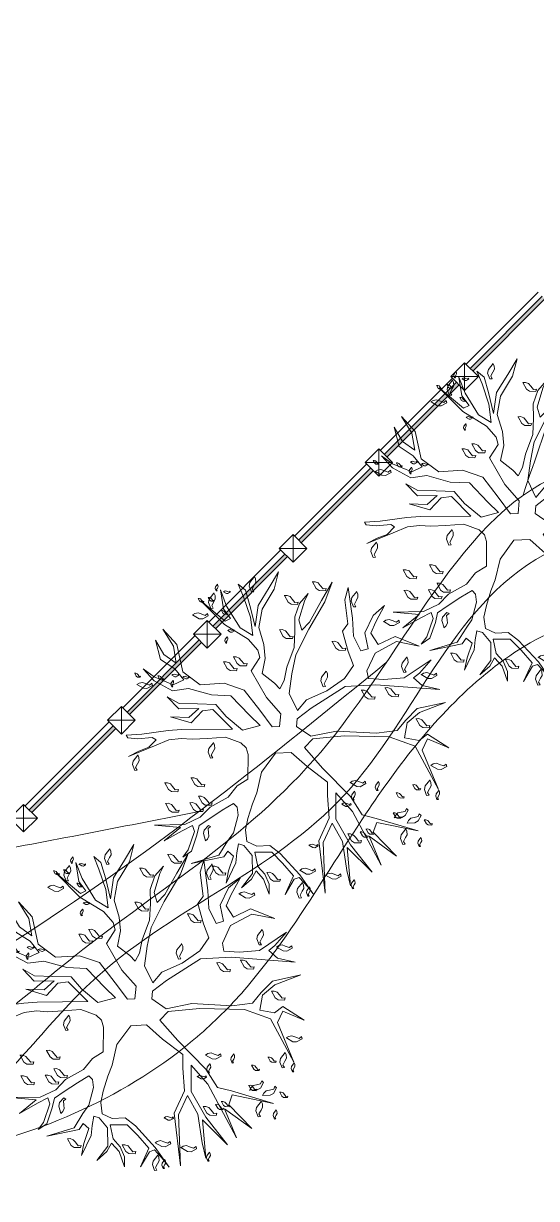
# Model space of a CAD drawing. Header units: millimetres. Extents: x 235 to 418, y 139 to 274.
# Drawn here: x 270.49 to 291.63, y 139.17 to 187.53 of the extents above; entities that cross this region are included whole.
import ezdxf

# ---------------------------------------------------------------- set-up
doc = ezdxf.new("R2010")
doc.units = ezdxf.units.MM
doc.header["$LTSCALE"] = 0.01
for name, color, linetype, lineweight in [('arboles', 252, 'Continuous', 9), ('muebles', 191, 'Continuous', 9), ('muebles p.a.', 191, 'Continuous', 0), ('muros bajos', 42, 'Continuous', 18), ('puertas', 2, 'Continuous', 9), ('punto delgado', 4, 'Continuous', 0)]:
    doc.layers.add(name, color=color, linetype=linetype, lineweight=lineweight)
pattern_1 = [(195, (-574.75347, -111.05372), (-0.24748737, -0.4286607), [0.0175, -0.3325]), (195, (-574.50776, -111.02412), (-0.24748737, -0.4286607), [0.035, -0.315]), (195, (-574.72298, -111.0999), (-0.24748737, -0.4286607), [0.0175, -0.3325]), (195, (-574.51108, -111.07936), (-0.24748737, -0.4286607), [0.0175, -0.3325]), (195, (-574.7094, -111.1506), (-0.24748737, -0.4286607), [0.0175, -0.3325]), (195, (-574.51892, -111.1177), (-0.24748737, -0.4286607), [0.0175, -0.3325]), (195, (-574.70033, -111.18442), (-0.24748737, -0.4286607), [0.0175, -0.3325]), (195, (-574.50534, -111.1684), (-0.24748737, -0.4286607), [0.0175, -0.1925, 0.0175, -0.1225]), (195, (-574.49628, -111.2022), (-0.24748737, -0.4286607), [0.035, -0.175, 0.0175, -0.1225]), (195, (-574.4658, -111.2484), (-0.24748737, -0.4286607), [0.0175, -0.0525, 0.0175, -0.14, 0.0175, -0.105]), (195, (-574.43982, -111.27767), (-0.24748737, -0.4286607), [0.0175, -0.07, 0.035, -0.2275]), (195, (-574.65504, -111.35346), (-0.24748737, -0.4286607), [0.0175, -0.3325]), (195, (-574.43076, -111.31148), (-0.24748737, -0.4286607), [0.0175, -0.0875, 0.0175, -0.2275]), (240, (-574.48301, -110.98125), (0.090586666, -0.33807404), [0.04949735, -0.4454774]), (240, (-574.77038, -111.05825), (0.090586666, -0.33807404), [0.09899495, -0.3959798]), (240, (-574.72508, -111.2273), (0.090586666, -0.33807404), [0.0247485, -0.47022625]), (240, (-574.42866, -111.1841), (0.090586666, -0.33807404), [0.0742462, -0.42072855]), (240, (-574.71602, -111.2611), (0.090586666, -0.33807404), [0.12374369, -0.37123106]), (240, (-574.70244, -111.3118), (0.090586666, -0.33807404), [0.0742462, -0.42072855]), (150, (-574.62576, -111.3275), (-0.33807404, -0.090586666), [0.0247485, -0.47022625]), (150, (-574.5799, -111.02533), (-0.33807404, -0.090586666), [0.04949735, -0.4454774]), (150, (-574.56058, -111.1651), (-0.33807404, -0.090586666), [0.04949735, -0.4454774]), (150, (-574.68012, -111.12465), (-0.33807404, -0.090586666), [0.04949735, -0.4454774]), (150, (-574.62698, -111.25535), (-0.33807404, -0.090586666), [0.04949735, -0.4454774]), (150, (-574.63482, -111.2937), (-0.33807404, -0.090586666), [0.0742462, -0.42072855]), (150, (-574.60466, -111.0682), (-0.33807404, -0.090586666), [0.0742462, -0.42072855]), (150, (-574.65084, -111.0987), (-0.33807404, -0.090586666), [0.0742462, -0.42072855]), (150, (-574.56842, -111.20343), (-0.33807404, -0.090586666), [0.0742462, -0.42072855]), (150, (-574.5977, -111.2294), (-0.33807404, -0.090586666), [0.0742462, -0.42072855]), (221.565051, (-574.4818, -111.0534), (-0.33807404, -0.090586666), [0.03913119, -0.7434926]), (221.565051, (-574.73989, -111.10443), (-0.33807404, -0.090586666), [0.15652476, -0.62609903]), (221.565051, (-574.7263, -111.15514), (-0.33807404, -0.090586666), [0.15652476, -0.62609903]), (221.565051, (-574.71724, -111.18895), (-0.33807404, -0.090586666), [0.1565249, -0.2345, 0.0782635, -0.31333539]), (221.565051, (-574.73746, -111.24872), (-0.33807404, -0.090586666), [0.03913119, -0.7434926]), (221.565051, (-574.40149, -111.28552), (-0.33807404, -0.090586666), [0.03913119, -0.7434926]), (221.565051, (-574.67195, -111.35799), (-0.33807404, -0.090586666), [0.07826238, -0.70436141]), (168.434949, (-574.66895, -111.03108), (-0.33807404, -0.090586666), [0.07826238, -0.70436141]), (168.434949, (-574.52798, -111.08389), (-0.33807404, -0.090586666), [0.07826238, -0.70436141]), (168.434949, (-574.54157, -111.03318), (-0.33807404, -0.090586666), [0.03913119, -0.74349141]), (168.434949, (-574.53583, -111.12223), (-0.33807404, -0.090586666), [0.11739357, -0.66523022]), (168.434949, (-574.60344, -111.14034), (-0.33807404, -0.090586666), [0.07826238, -0.70436141]), (168.434949, (-574.63272, -111.1663), (-0.33807404, -0.090586666), [0.07826238, -0.70436141]), (168.434949, (-574.52224, -111.17294), (-0.33807404, -0.090586666), [0.03913119, -0.74349141]), (168.434949, (-574.53008, -111.21127), (-0.33807404, -0.090586666), [0.03913119, -0.74349141]), (168.434949, (-574.6472, -111.31512), (-0.33807404, -0.090586666), [0.03913119, -0.74349141]), (168.434949, (-574.662, -111.19227), (-0.33807404, -0.090586666), [0.03913119, -0.74349141]), (168.434949, (-574.48269, -111.25293), (-0.33807404, -0.090586666), [0.11739357, -0.66523022]), (168.434949, (-574.45673, -111.2822), (-0.33807404, -0.090586666), [0.07826238, -0.70436141]), (168.434949, (-574.66984, -111.2306), (-0.33807404, -0.090586666), [0.03913, -0.35217, 0.03913, -0.35219379]), (168.434949, (-574.5503, -111.27104), (-0.33807404, -0.090586666), [0.07826238, -0.70436141]), (168.434949, (-574.55815, -111.30938), (-0.33807404, -0.090586666), [0.07826238, -0.70436141]), (168.434949, (-574.44767, -111.31601), (-0.33807404, -0.090586666), [0.07826238, -0.70436141]), (168.434949, (-574.54909, -111.34319), (-0.33807404, -0.090586666), [0.07826238, -0.70436141])]

# ---------------------------------------------------------------- blocks, each defined once
blk = doc.blocks.new('A$C0A697A68')
at = {"layer": 'puertas'}
blk.add_lwpolyline([(2.368, 4.301), (2.658, 3.795), (2.932, 3.488), (2.908, 3.251), (2.765, 3.243), (2.534, 3.557), (2.239, 3.939), (1.856, 4.066), (1.404, 4.039), (1.072, 4.283), (0.958, 4.801), (0.698, 5.088), (0.896, 4.77), (0.951, 4.445), (0.717, 4.613), (0.559, 4.881), (0.652, 4.516), (0.92, 4.341), (1.092, 4.13), (0.894, 4.037), (0.53, 4.189), (0.321, 4.338), (0.529, 4.111), (0.876, 3.924), (1.181, 3.965), (1.619, 3.845), (1.987, 3.828), (2.336, 3.464), (2.539, 3.269), (2.207, 3.18), (1.895, 3.438), (1.698, 3.667), (1.353, 3.677), (1.007, 3.686), (0.78, 3.811), (0.999, 3.585), (1.375, 3.591), (1.187, 3.421), (0.842, 3.431), (1.234, 3.317), (1.448, 3.545), (1.644, 3.571), (2.016, 3.199), (1.052, 3.191), (0.799, 3.17), (0.297, 3.103), (0, 3.085), (0.029, 3.034), (0.22, 3.015), (0.494, 3.04), (0.567, 2.995), (0.43, 2.854), (0.24, 2.784), (0.043, 2.68), (0.538, 2.88), (0.811, 2.994), (1.04, 3.024), (1.253, 3.008), (1.54, 3.024), (1.881, 3.048), (2.172, 2.942), (2.274, 2.845), (2.313, 2.717), (2.309, 2.25), (2.104, 2.123), (1.932, 1.911), (1.592, 1.721), (1.406, 1.53), (1.114, 1.391), (0.538, 1.381), (1.033, 1.336), (0.722, 1.083), (1.063, 1.273), (1.26, 1.377), (1.298, 1.26), (1.178, 0.911), (1.074, 0.775), (1.237, 0.886), (1.341, 1.188), (1.383, 1.371), (1.566, 1.496), (1.821, 1.663), (2.037, 1.792), (2.102, 1.723), (2.122, 1.57), (2.034, 1.236), (1.922, 1.077), (1.757, 0.811), (1.235, 0.652), (1.851, 0.779), (1.925, 0.889), (2.037, 0.793), (1.941, 0.513), (1.894, 0.285), (2.077, 0.665), (2.096, 0.856), (2.128, 1.027), (2.232, 0.996), (2.391, 0.807), (2.392, 0.463), (2.184, 0.191), (2.373, 0.36), (2.463, 0.516), (2.606, 0.358), (2.711, 0.072), (2.708, 0.26), (2.627, 0.45), (2.496, 0.599), (2.438, 0.868), (2.76, 0.867), (2.965, 0.661), (3.174, 0.423), (3.011, 0.068), (3.183, 0.357), (3.278, 0.392), (3.448, 0.204), (3.555, 0.063), (3.294, 0.439), (2.918, 0.844), (2.721, 0.995), (2.478, 0.985), (2.289, 1.071), (2.26, 1.289), (2.308, 1.506), (2.393, 1.784), (2.476, 1.995), (2.568, 2.385), (2.831, 2.742), (3.129, 2.759), (3.431, 2.489), (3.814, 2.196), (3.815, 1.94), (3.85, 1.512), (3.652, 1.086), (3.773, 0.092), (3.734, 1.053), (3.907, 1.42), (4.098, 1.068), (4.182, 0.524), (4.254, 0.234), (4.191, 0.958), (4.664, 0.488), (4.25, 1.01), (3.975, 1.495), (3.974, 1.995), (4.289, 1.637), (4.835, 0.622), (4.606, 1.169), (5.122, 0.794), (4.685, 1.246), (4.749, 1.432), (5.536, 1.271), (4.739, 1.509), (4.475, 1.573), (4.251, 1.921), (3.724, 2.461), (3.383, 2.849), (3.539, 3.014), (4.13, 3.071), (4.988, 3.052), (5.478, 2.873), (5.92, 2.055), (5.609, 2.802), (5.714, 3.015), (6.114, 2.847), (5.713, 3.104), (5.552, 2.983), (5.278, 3.035), (5.329, 3.319), (5.558, 3.516), (6.055, 3.705), (5.515, 3.588), (5.3, 3.371), (5.138, 3.172), (4.745, 3.119), (3.985, 3.162), (3.499, 3.064), (3.23, 3.25), (3.244, 3.396), (3.505, 3.598), (4.15, 4.006), (4.734, 4.039), (5.945, 3.946), (5.612, 4.023), (5.449, 4.168), (5.559, 4.26), (5.78, 4.512), (5.272, 4.167), (4.887, 4.137), (4.596, 4.154), (4.565, 4.305), (4.72, 4.637), (5.124, 4.857), (5.557, 4.771), (5.1, 4.954), (4.776, 4.8), (4.637, 5.014), (4.73, 5.227), (4.9, 5.538), (4.68, 5.353), (4.525, 5.022), (4.587, 4.719), (4.449, 4.678), (4.311, 4.96), (4.288, 5.301), (4.211, 5.879), (4.142, 5.648), (4.203, 5.19), (4.099, 5.054), (4.206, 4.668), (4.308, 4.404), (4.14, 4.16), (3.805, 3.926), (3.418, 3.753), (3.245, 3.552), (3.091, 3.875), (3.141, 4.248), (3.216, 4.603), (3.461, 5.091), (3.769, 5.609), (3.908, 5.983), (3.7, 5.633), (3.476, 5.226), (3.33, 5.073), (3.271, 5.265), (3.379, 5.624), (3.449, 5.766), (3.285, 5.578), (3.197, 5.322), (3.2, 5.056), (3.186, 4.743), (3.047, 4.369), (2.992, 4.118), (2.913, 3.963), (2.809, 4.071), (2.575, 4.251), (2.636, 4.536), (2.612, 4.8), (2.514, 5.12), (2.578, 5.472), (2.805, 5.847), (2.89, 6.175), (2.712, 5.879), (2.502, 5.54), (2.444, 5.144), (2.347, 5.541), (2.264, 5.83), (2.126, 5.945), (2.225, 5.703), (2.354, 5.32), (2.401, 4.971), (2.159, 5.117), (1.905, 5.527), (1.786, 5.833), (1.845, 5.474), (1.98, 5.293), (1.876, 5.245), (1.414, 5.628), (1.863, 5.177), (2.31, 4.904), (2.493, 4.695), (2.534, 4.556)], close=True, dxfattribs=at)
for points in [[(2.432, 6.091), (2.454, 6.044), (2.459, 5.98), (2.429, 5.924), (2.39, 5.852), (2.419, 5.801), (2.374, 5.796), (2.331, 5.908), (2.345, 5.975), (2.434, 6.088)], [(1.731, 5.941), (1.74, 5.921), (1.742, 5.894), (1.73, 5.87), (1.713, 5.839), (1.725, 5.818), (1.706, 5.816), (1.688, 5.863), (1.694, 5.891), (1.731, 5.94)], [(1.847, 5.797), (1.865, 5.81), (1.892, 5.815), (1.917, 5.806), (1.95, 5.794), (1.97, 5.809), (1.974, 5.79), (1.93, 5.766), (1.901, 5.767), (1.848, 5.798)], [(3.528, 5.986), (3.58, 5.988), (3.641, 5.966), (3.68, 5.918), (3.732, 5.853), (3.79, 5.86), (3.776, 5.817), (3.656, 5.821), (3.6, 5.86), (3.531, 5.986)], [(4.368, 5.805), (4.39, 5.758), (4.394, 5.694), (4.365, 5.639), (4.326, 5.566), (4.355, 5.515), (4.31, 5.511), (4.267, 5.623), (4.28, 5.689), (4.37, 5.803)], [(1.364, 5.672), (1.386, 5.673), (1.412, 5.663), (1.429, 5.643), (1.451, 5.615), (1.475, 5.618), (1.47, 5.6), (1.419, 5.602), (1.395, 5.618), (1.366, 5.672)], [(1.555, 5.692), (1.577, 5.693), (1.603, 5.684), (1.62, 5.663), (1.642, 5.636), (1.666, 5.639), (1.661, 5.621), (1.61, 5.623), (1.586, 5.639), (1.556, 5.693)], [(1.664, 5.777), (1.686, 5.73), (1.69, 5.666), (1.661, 5.611), (1.622, 5.538), (1.651, 5.487), (1.606, 5.483), (1.563, 5.595), (1.576, 5.661), (1.665, 5.775)], [(2.997, 5.726), (3.049, 5.728), (3.109, 5.707), (3.149, 5.658), (3.2, 5.594), (3.258, 5.6), (3.245, 5.557), (3.125, 5.562), (3.069, 5.6), (3, 5.727)], [(1.256, 5.36), (1.3, 5.389), (1.363, 5.402), (1.421, 5.38), (1.499, 5.352), (1.545, 5.387), (1.556, 5.343), (1.451, 5.285), (1.383, 5.289), (1.258, 5.362)], [(1.806, 5.443), (1.828, 5.443), (1.854, 5.434), (1.87, 5.414), (1.892, 5.386), (1.917, 5.389), (1.911, 5.371), (1.86, 5.373), (1.836, 5.389), (1.807, 5.443)], [(4.88, 5.233), (4.923, 5.262), (4.986, 5.275), (5.045, 5.253), (5.123, 5.225), (5.169, 5.26), (5.179, 5.216), (5.074, 5.159), (5.007, 5.163), (4.882, 5.236)], [(1.916, 4.95), (1.926, 4.93), (1.927, 4.903), (1.915, 4.879), (1.898, 4.848), (1.911, 4.827), (1.892, 4.825), (1.873, 4.873), (1.879, 4.901), (1.917, 4.949)], [(1.925, 5.066), (1.944, 5.078), (1.971, 5.084), (1.996, 5.075), (2.029, 5.063), (2.048, 5.078), (2.053, 5.059), (2.008, 5.034), (1.979, 5.036), (1.926, 5.067)], [(2.905, 5.081), (2.957, 5.083), (3.018, 5.062), (3.057, 5.013), (3.109, 4.949), (3.167, 4.955), (3.153, 4.912), (3.034, 4.917), (2.978, 4.955), (2.909, 5.082)], [(3.901, 4.859), (3.953, 4.861), (4.013, 4.839), (4.053, 4.791), (4.104, 4.726), (4.162, 4.733), (4.149, 4.69), (4.029, 4.694), (3.973, 4.733), (3.904, 4.859)], [(1.843, 4.473), (1.895, 4.475), (1.956, 4.454), (1.995, 4.405), (2.047, 4.341), (2.105, 4.347), (2.091, 4.304), (1.972, 4.309), (1.916, 4.347), (1.847, 4.474)], [(2.031, 4.565), (2.083, 4.567), (2.144, 4.545), (2.183, 4.497), (2.235, 4.432), (2.292, 4.439), (2.279, 4.396), (2.159, 4.4), (2.103, 4.439), (2.034, 4.565)], [(5.318, 4.566), (5.341, 4.519), (5.345, 4.455), (5.316, 4.4), (5.277, 4.327), (5.306, 4.276), (5.261, 4.272), (5.218, 4.384), (5.231, 4.45), (5.32, 4.564)], [(0.16, 4.255), (0.183, 4.255), (0.208, 4.246), (0.225, 4.226), (0.247, 4.198), (0.272, 4.201), (0.266, 4.183), (0.215, 4.185), (0.191, 4.201), (0.162, 4.255)], [(0.867, 4.221), (0.886, 4.233), (0.913, 4.239), (0.938, 4.23), (0.971, 4.218), (0.99, 4.233), (0.995, 4.214), (0.95, 4.189), (0.921, 4.191), (0.868, 4.222)], [(3.792, 4.296), (3.815, 4.249), (3.819, 4.185), (3.79, 4.13), (3.751, 4.057), (3.78, 4.006), (3.735, 4.002), (3.692, 4.114), (3.705, 4.18), (3.794, 4.294)], [(5.591, 4.229), (5.635, 4.258), (5.698, 4.271), (5.756, 4.249), (5.834, 4.221), (5.88, 4.256), (5.891, 4.212), (5.786, 4.154), (5.718, 4.158), (5.593, 4.231)], [(0.2, 4.042), (0.244, 4.071), (0.307, 4.084), (0.365, 4.062), (0.443, 4.034), (0.489, 4.069), (0.5, 4.025), (0.395, 3.968), (0.327, 3.972), (0.203, 4.045)], [(0.601, 4.205), (0.624, 4.206), (0.649, 4.197), (0.666, 4.176), (0.688, 4.148), (0.713, 4.151), (0.707, 4.133), (0.656, 4.135), (0.632, 4.151), (0.603, 4.205)], [(0.889, 4.123), (0.898, 4.103), (0.9, 4.076), (0.887, 4.052), (0.871, 4.021), (0.883, 4), (0.864, 3.998), (0.846, 4.046), (0.851, 4.074), (0.889, 4.122)], [(1.075, 4.182), (1.094, 4.194), (1.12, 4.199), (1.146, 4.19), (1.178, 4.178), (1.198, 4.193), (1.203, 4.174), (1.158, 4.15), (1.129, 4.151), (1.076, 4.183)], [(4.457, 3.934), (4.509, 3.936), (4.57, 3.914), (4.609, 3.866), (4.661, 3.801), (4.718, 3.808), (4.705, 3.765), (4.585, 3.769), (4.529, 3.808), (4.46, 3.934)], [(4.905, 3.983), (4.957, 3.985), (5.018, 3.963), (5.057, 3.914), (5.109, 3.85), (5.167, 3.857), (5.153, 3.813), (5.034, 3.818), (4.978, 3.856), (4.909, 3.983)], [(5.494, 3.395), (5.546, 3.397), (5.607, 3.376), (5.646, 3.327), (5.698, 3.262), (5.756, 3.269), (5.742, 3.226), (5.622, 3.231), (5.567, 3.269), (5.498, 3.396)], [(1.653, 2.945), (1.676, 2.898), (1.68, 2.834), (1.651, 2.778), (1.612, 2.706), (1.641, 2.655), (1.596, 2.65), (1.553, 2.762), (1.566, 2.829), (1.655, 2.942)], [(0.22, 2.709), (0.242, 2.662), (0.246, 2.598), (0.217, 2.543), (0.178, 2.47), (0.207, 2.419), (0.162, 2.415), (0.119, 2.527), (0.132, 2.593), (0.222, 2.707)], [(5.776, 2.511), (5.82, 2.539), (5.883, 2.552), (5.941, 2.531), (6.019, 2.502), (6.065, 2.538), (6.076, 2.494), (5.971, 2.436), (5.903, 2.44), (5.778, 2.513)], [(1.228, 2.276), (1.28, 2.278), (1.341, 2.256), (1.38, 2.208), (1.432, 2.143), (1.49, 2.15), (1.476, 2.107), (1.356, 2.111), (1.3, 2.15), (1.231, 2.276)], [(4.244, 2.184), (4.287, 2.213), (4.35, 2.226), (4.409, 2.204), (4.487, 2.176), (4.533, 2.211), (4.543, 2.167), (4.438, 2.109), (4.371, 2.113), (4.246, 2.186)], [(5.754, 2.238), (5.777, 2.191), (5.781, 2.127), (5.751, 2.071), (5.713, 1.998), (5.741, 1.948), (5.696, 1.943), (5.654, 2.055), (5.667, 2.122), (5.756, 2.235)], [(0.729, 2.182), (0.781, 2.184), (0.841, 2.162), (0.881, 2.113), (0.932, 2.049), (0.99, 2.056), (0.977, 2.012), (0.857, 2.017), (0.801, 2.055), (0.732, 2.182)], [(4.328, 2.024), (4.341, 1.996), (4.344, 1.958), (4.327, 1.925), (4.304, 1.882), (4.321, 1.852), (4.294, 1.85), (4.269, 1.916), (4.277, 1.955), (4.329, 2.022)], [(4.782, 2.209), (4.795, 2.181), (4.798, 2.143), (4.781, 2.111), (4.758, 2.068), (4.775, 2.038), (4.748, 2.035), (4.723, 2.101), (4.731, 2.14), (4.783, 2.207)], [(5.43, 2.147), (5.461, 2.148), (5.497, 2.135), (5.52, 2.107), (5.55, 2.069), (5.584, 2.072), (5.576, 2.047), (5.506, 2.05), (5.473, 2.072), (5.432, 2.147)], [(5.926, 2.04), (5.939, 2.012), (5.942, 1.975), (5.925, 1.942), (5.902, 1.899), (5.919, 1.869), (5.892, 1.866), (5.867, 1.932), (5.874, 1.972), (5.927, 2.039)], [(0.745, 1.793), (0.797, 1.795), (0.857, 1.774), (0.897, 1.725), (0.948, 1.661), (1.006, 1.667), (0.993, 1.624), (0.873, 1.629), (0.817, 1.667), (0.748, 1.794)], [(1.205, 1.805), (1.257, 1.807), (1.318, 1.786), (1.357, 1.737), (1.409, 1.673), (1.467, 1.679), (1.453, 1.636), (1.333, 1.641), (1.277, 1.679), (1.208, 1.806)], [(1.369, 1.927), (1.421, 1.929), (1.481, 1.907), (1.521, 1.858), (1.572, 1.794), (1.63, 1.801), (1.617, 1.757), (1.497, 1.762), (1.441, 1.8), (1.372, 1.927)], [(4.087, 1.777), (4.113, 1.794), (4.15, 1.802), (4.185, 1.789), (4.231, 1.772), (4.258, 1.793), (4.264, 1.767), (4.202, 1.733), (4.162, 1.735), (4.089, 1.779)], [(5.116, 1.993), (5.147, 1.995), (5.183, 1.982), (5.206, 1.953), (5.236, 1.915), (5.271, 1.919), (5.262, 1.894), (5.192, 1.896), (5.159, 1.919), (5.118, 1.994)], [(5.062, 1.612), (5.093, 1.614), (5.129, 1.601), (5.152, 1.572), (5.182, 1.534), (5.216, 1.538), (5.208, 1.512), (5.138, 1.515), (5.105, 1.538), (5.064, 1.613)], [(5.082, 1.518), (5.103, 1.566), (5.149, 1.611), (5.211, 1.625), (5.291, 1.642), (5.311, 1.697), (5.344, 1.666), (5.286, 1.561), (5.227, 1.527), (5.083, 1.522)], [(5.329, 1.418), (5.35, 1.466), (5.396, 1.511), (5.457, 1.524), (5.538, 1.542), (5.557, 1.597), (5.59, 1.566), (5.533, 1.46), (5.474, 1.427), (5.33, 1.421)], [(1.502, 1.081), (1.541, 1.116), (1.569, 1.174), (1.562, 1.236), (1.554, 1.318), (1.6, 1.354), (1.56, 1.376), (1.478, 1.288), (1.465, 1.222), (1.505, 1.083)], [(5.65, 1.481), (5.681, 1.482), (5.717, 1.469), (5.74, 1.441), (5.77, 1.403), (5.805, 1.406), (5.797, 1.381), (5.726, 1.384), (5.693, 1.406), (5.652, 1.481)], [(4.199, 1.213), (4.251, 1.215), (4.311, 1.193), (4.351, 1.144), (4.402, 1.08), (4.46, 1.087), (4.447, 1.043), (4.327, 1.048), (4.271, 1.086), (4.202, 1.213)], [(4.434, 1.253), (4.465, 1.254), (4.501, 1.242), (4.524, 1.213), (4.555, 1.175), (4.589, 1.179), (4.581, 1.153), (4.51, 1.156), (4.477, 1.178), (4.436, 1.253)], [(4.545, 1.307), (4.576, 1.308), (4.612, 1.296), (4.635, 1.267), (4.666, 1.229), (4.7, 1.233), (4.692, 1.207), (4.621, 1.21), (4.588, 1.233), (4.547, 1.307)], [(5.301, 1.311), (5.323, 1.264), (5.327, 1.2), (5.298, 1.145), (5.259, 1.072), (5.288, 1.021), (5.243, 1.017), (5.2, 1.129), (5.213, 1.195), (5.303, 1.309)], [(5.586, 1.149), (5.599, 1.121), (5.602, 1.083), (5.584, 1.05), (5.562, 1.007), (5.579, 0.977), (5.552, 0.975), (5.527, 1.041), (5.534, 1.08), (5.587, 1.147)], [(3.463, 0.999), (3.489, 1.015), (3.526, 1.023), (3.561, 1.01), (3.607, 0.993), (3.634, 1.014), (3.64, 0.988), (3.578, 0.954), (3.538, 0.957), (3.465, 1)], [(1.628, 0.603), (1.68, 0.605), (1.74, 0.584), (1.78, 0.535), (1.831, 0.47), (1.889, 0.477), (1.876, 0.434), (1.756, 0.438), (1.7, 0.477), (1.631, 0.603)], [(2.664, 0.486), (2.716, 0.488), (2.777, 0.467), (2.816, 0.418), (2.868, 0.353), (2.926, 0.36), (2.912, 0.317), (2.792, 0.321), (2.737, 0.36), (2.667, 0.487)], [(3.289, 0.525), (3.332, 0.553), (3.395, 0.566), (3.454, 0.544), (3.532, 0.516), (3.578, 0.551), (3.588, 0.507), (3.483, 0.45), (3.416, 0.454), (3.291, 0.527)], [(3.777, 0.431), (3.821, 0.46), (3.884, 0.473), (3.943, 0.451), (4.02, 0.423), (4.066, 0.458), (4.077, 0.414), (3.972, 0.357), (3.904, 0.361), (3.78, 0.434)], [(3.339, 0.295), (3.361, 0.248), (3.366, 0.183), (3.336, 0.128), (3.297, 0.055), (3.326, 0.005), (3.281, 0), (3.238, 0.112), (3.251, 0.178), (3.341, 0.292)], [(4.322, 0.35), (4.335, 0.322), (4.338, 0.284), (4.32, 0.252), (4.298, 0.209), (4.315, 0.179), (4.288, 0.176), (4.263, 0.242), (4.27, 0.281), (4.323, 0.348)], [(3.475, 0.211), (3.488, 0.183), (3.491, 0.145), (3.473, 0.112), (3.45, 0.069), (3.467, 0.039), (3.441, 0.037), (3.416, 0.103), (3.423, 0.142), (3.476, 0.209)]]:
    blk.add_lwpolyline(points, dxfattribs=at)

msp = doc.modelspace()

# ---------------------------------------------------------------- hatches: boundary and pattern name
at = {"layer": 'punto delgado'}
h = msp.add_hatch(dxfattribs=at)
h.set_pattern_fill('ENDGRAIN', color=256, scale=0.35, angle=195, style=0, pattern_type=2)
h.set_pattern_definition([(195, (94.7146, 163.63635), (-0.2474874, -0.4286607), [0.0175, -0.3325]), (195, (94.96032, 163.66595), (-0.2474874, -0.4286607), [0.035, -0.315]), (195, (94.7451, 163.59016), (-0.2474874, -0.4286607), [0.0175, -0.3325]), (195, (94.957, 163.6107), (-0.2474874, -0.4286607), [0.0175, -0.3325]), (195, (94.7587, 163.53945), (-0.2474874, -0.4286607), [0.0175, -0.3325]), (195, (94.94916, 163.57237), (-0.2474874, -0.4286607), [0.0175, -0.3325]), (195, (94.76775, 163.50565), (-0.2474874, -0.4286607), [0.0175, -0.3325]), (195, (94.96275, 163.52166), (-0.2474874, -0.4286607), [0.0175, -0.1925, 0.0175, -0.1225]), (195, (94.9718, 163.48785), (-0.2474874, -0.4286607), [0.035, -0.175, 0.0175, -0.1225]), (195, (95.0023, 163.44167), (-0.2474874, -0.4286607), [0.0175, -0.0525, 0.0175, -0.14, 0.0175, -0.105]), (195, (95.02826, 163.4124), (-0.2474874, -0.4286607), [0.0175, -0.07, 0.035, -0.2275]), (195, (94.81304, 163.3366), (-0.2474874, -0.4286607), [0.0175, -0.3325]), (195, (95.03732, 163.3786), (-0.2474874, -0.4286607), [0.0175, -0.0875, 0.0175, -0.2275]), (240, (94.98507, 163.70882), (0.09058667, -0.33807404), [0.04949735, -0.4454774]), (240, (94.6977, 163.63182), (0.09058667, -0.33807404), [0.09899495, -0.3959798]), (240, (94.743, 163.46278), (0.09058667, -0.33807404), [0.0247485, -0.47022625]), (240, (95.03942, 163.50597), (0.09058667, -0.33807404), [0.0742462, -0.42072855]), (240, (94.75206, 163.42897), (0.09058667, -0.33807404), [0.1237437, -0.37123106]), (240, (94.76565, 163.37826), (0.09058667, -0.33807404), [0.0742462, -0.42072855]), (150, (94.84232, 163.36257), (-0.33807404, -0.09058667), [0.0247485, -0.47022625]), (150, (94.88818, 163.66474), (-0.33807404, -0.09058667), [0.04949735, -0.4454774]), (150, (94.9075, 163.52498), (-0.33807404, -0.09058667), [0.04949735, -0.4454774]), (150, (94.78797, 163.56542), (-0.33807404, -0.09058667), [0.04949735, -0.4454774]), (150, (94.8411, 163.43472), (-0.33807404, -0.09058667), [0.04949735, -0.4454774]), (150, (94.83326, 163.39638), (-0.33807404, -0.09058667), [0.0742462, -0.42072855]), (150, (94.86343, 163.62187), (-0.33807404, -0.09058667), [0.0742462, -0.42072855]), (150, (94.81725, 163.59138), (-0.33807404, -0.09058667), [0.0742462, -0.42072855]), (150, (94.89967, 163.48664), (-0.33807404, -0.09058667), [0.0742462, -0.42072855]), (150, (94.87039, 163.46068), (-0.33807404, -0.09058667), [0.0742462, -0.42072855]), (221.56505, (94.98629, 163.63667), (-0.33807404, -0.09058667), [0.0391312, -0.7434926]), (221.56505, (94.7282, 163.58564), (-0.33807404, -0.09058667), [0.15652476, -0.62609903]), (221.56505, (94.74179, 163.53492), (-0.33807404, -0.09058667), [0.15652476, -0.62609903]), (221.56505, (94.75085, 163.50112), (-0.33807404, -0.09058667), [0.1565249, -0.2345, 0.0782635, -0.3133354]), (221.56505, (94.73063, 163.44135), (-0.33807404, -0.09058667), [0.0391312, -0.7434926]), (221.56505, (95.0666, 163.40455), (-0.33807404, -0.09058667), [0.0391312, -0.7434926]), (221.56505, (94.79614, 163.33208), (-0.33807404, -0.09058667), [0.0782624, -0.7043614]), (168.43495, (94.79913, 163.659), (-0.33807404, -0.09058667), [0.0782624, -0.7043614]), (168.43495, (94.9401, 163.60618), (-0.33807404, -0.09058667), [0.0782624, -0.7043614]), (168.43495, (94.92652, 163.65689), (-0.33807404, -0.09058667), [0.0391312, -0.7434914]), (168.43495, (94.93226, 163.56784), (-0.33807404, -0.09058667), [0.1173936, -0.6652302]), (168.43495, (94.86464, 163.54973), (-0.33807404, -0.09058667), [0.0782624, -0.7043614]), (168.43495, (94.83537, 163.52376), (-0.33807404, -0.09058667), [0.0782624, -0.7043614]), (168.43495, (94.94585, 163.51713), (-0.33807404, -0.09058667), [0.0391312, -0.7434914]), (168.43495, (94.938, 163.4788), (-0.33807404, -0.09058667), [0.0391312, -0.7434914]), (168.43495, (94.82089, 163.37495), (-0.33807404, -0.09058667), [0.0391312, -0.7434914]), (168.43495, (94.80609, 163.4978), (-0.33807404, -0.09058667), [0.0391312, -0.7434914]), (168.43495, (94.9854, 163.43714), (-0.33807404, -0.09058667), [0.1173936, -0.6652302]), (168.43495, (95.01136, 163.40787), (-0.33807404, -0.09058667), [0.0782624, -0.7043614]), (168.43495, (94.79824, 163.45946), (-0.33807404, -0.09058667), [0.03913, -0.35217, 0.03913, -0.3521938]), (168.43495, (94.91778, 163.41903), (-0.33807404, -0.09058667), [0.0782624, -0.7043614]), (168.43495, (94.90994, 163.38069), (-0.33807404, -0.09058667), [0.0782624, -0.7043614]), (168.43495, (95.02042, 163.37406), (-0.33807404, -0.09058667), [0.0782624, -0.7043614]), (168.43495, (94.919, 163.34688), (-0.33807404, -0.09058667), [0.0782624, -0.7043614])])
h.paths.add_polyline_path([(291.976, 176.2), (291.869, 176.306), (288.902, 173.338), (289.008, 173.232)])
h.paths.add_polyline_path([(288.44, 172.664), (288.334, 172.77), (285.366, 169.803), (285.472, 169.697)])
h.paths.add_polyline_path([(284.904, 169.129), (284.798, 169.235), (281.831, 166.267), (281.937, 166.161)])
h = msp.add_hatch(dxfattribs=at)
h.set_pattern_fill('ENDGRAIN', color=256, scale=0.35, angle=195, style=0, pattern_type=2)
h.set_pattern_definition(pattern_1)
h.paths.add_polyline_path([(281.369, 165.593), (281.263, 165.699), (278.295, 162.732), (278.401, 162.626)])
h.paths.add_polyline_path([(277.833, 162.058), (277.727, 162.164), (274.76, 159.196), (274.866, 159.09)])
h = msp.add_hatch(dxfattribs=at)
h.set_pattern_fill('ENDGRAIN', color=256, scale=0.35, angle=195, style=0, pattern_type=2)
h.set_pattern_definition(pattern_1)
h.paths.add_polyline_path([(274.298, 158.522), (274.192, 158.628), (270.728, 155.164), (270.834, 155.058)])

# ---------------------------------------------------------------- linework, layer by layer
at = {"layer": 'muebles'}
msp.add_open_spline([(374.867, 191.948), (374.22, 192.104), (373.566, 192.232), (372.279, 192.397), (371.648, 192.438), (370.569, 192.415), (370.122, 192.379), (369.236, 192.246), (368.802, 192.151), (367.928, 191.925), (367.487, 191.791), (365.74, 191.232), (364.393, 190.737), (361.779, 189.565), (360.513, 188.89), (358.618, 187.592), (357.92, 187.033), (356.835, 185.964), (356.414, 185.478), (355.682, 184.449), (355.37, 183.909), (354.53, 182.131), (354.183, 180.826), (353.767, 178.121), (353.697, 176.718), (353.673, 173.857), (353.718, 172.398), (353.798, 168.629), (353.81, 166.312), (353.392, 163.033), (353.193, 162.003), (352.681, 160.224), (352.401, 159.462), (351.726, 157.96), (351.334, 157.223), (350.011, 155.069), (348.934, 153.708), (345.6, 150.311), (343.058, 148.508), (337.698, 145.988), (334.883, 145.275), (331.416, 145.262), (330.619, 145.324), (329.111, 145.58), (328.398, 145.765), (327.291, 146.168), (326.882, 146.346), (326.056, 146.746), (325.642, 146.968), (324.3, 147.711), (323.358, 148.275), (321.533, 149.162), (320.669, 149.51), (319.398, 149.798), (319.049, 149.856), (318.34, 149.926), (317.987, 149.939), (316.727, 149.928), (315.836, 149.82), (314.149, 149.619), (313.352, 149.526), (312.3, 149.523), (311.971, 149.545), (311.471, 149.629), (311.28, 149.678), (310.905, 149.805), (310.723, 149.884), (310.08, 150.218), (309.635, 150.56), (308.761, 151.427), (308.334, 151.952), (307.489, 153.126), (307.07, 153.775), (305.907, 155.626), (305.147, 156.886), (303.768, 158.754), (303.23, 159.408), (302.25, 160.394), (301.841, 160.758), (300.971, 161.42), (300.513, 161.717), (299.086, 162.497), (298.065, 162.869), (296.343, 163.179), (295.655, 163.223), (294.46, 163.143), (293.95, 163.056), (292.969, 162.785), (292.496, 162.604), (290.837, 161.818), (289.758, 161.008), (287.83, 159.226), (286.986, 158.263), (285.445, 156.275), (284.749, 155.25), (282.999, 152.562), (281.995, 150.907), (280.345, 148.643), (279.763, 147.917), (278.51, 146.579), (277.833, 145.958), (275.666, 144.242), (274.04, 143.293), (268.513, 140.945), (264.112, 140.246), (257.605, 140.58), (255.669, 140.837), (252.225, 141.579), (250.716, 142), (249.233, 142.509)], degree=3, knots=[3.716939, 3.716939, 3.716939, 3.716939, 5.600581, 5.600581, 7.382701, 7.382701, 8.622132, 8.622132, 9.861563, 9.861563, 11.167809, 11.167809, 15.094441, 15.094441, 19.021073, 19.021073, 21.581069, 21.581069, 23.471169, 23.471169, 25.361269, 25.361269, 29.489559, 29.489559, 33.617849, 33.617849, 37.74614, 37.74614, 44.233306, 44.233306, 47.286766, 47.286766, 49.656251, 49.656251, 52.025736, 52.025736, 56.764706, 56.764706, 64.960958, 64.960958, 73.15721, 73.15721, 75.665386, 75.665386, 78.03551, 78.03551, 79.47115, 79.47115, 80.906789, 80.906789, 84.074376, 84.074376, 86.662392, 86.662392, 87.602569, 87.602569, 88.542746, 88.542746, 90.981949, 90.981949, 93.421152, 93.421152, 94.666008, 94.666008, 95.533238, 95.533238, 96.400469, 96.400469, 98.641252, 98.641252, 100.882035, 100.882035, 103.122818, 103.122818, 106.983699, 106.983699, 109.169702, 109.169702, 110.565154, 110.565154, 111.960605, 111.960605, 114.751508, 114.751508, 116.561192, 116.561192, 117.916208, 117.916208, 119.271223, 119.271223, 122.849708, 122.849708, 126.428193, 126.428193, 130.006678, 130.006678, 135.853399, 135.853399, 138.859408, 138.859408, 141.865417, 141.865417, 147.877435, 147.877435, 160.649841, 160.649841, 165.92354, 165.92354, 170.016303, 170.016303, 170.016303, 170.016303], dxfattribs=at)
at = {"layer": 'muebles p.a.'}
for points, knots in [([(291.076, 168.115), (292.098, 171.158), (294.97, 179.712), (305.872, 186.357), (311.735, 194.223), (315.323, 196.938), (316.229, 197.763)], [0, 0, 0, 0, 9.437237, 26.531596, 35.718838, 39.315977, 39.315977, 39.315977, 39.315977]), ([(247.583, 146.22), (248.133, 145.691), (253.375, 140.871), (266.266, 138.545), (273.869, 150.103), (285.194, 154.201), (289.749, 168.628), (307.691, 166.031), (305.5, 153.184), (315.626, 149.902), (325.196, 155.489), (337.875, 142.034), (346.665, 153.842), (352.314, 159.282), (352.106, 166.671), (350.049, 174.926), (353.725, 180.823), (354.709, 182.402)], [37.54552, 37.54552, 37.54552, 37.54552, 39.80134, 58.386483, 66.09942, 79.148518, 92.389463, 105.023495, 115.899615, 121.081898, 133.109123, 144.935411, 163.617546, 163.914197, 168.39681, 183.284236, 188.725397, 188.725397, 188.725397, 188.725397]), ([(246.467, 148.788), (253.483, 145.033), (263.142, 140.682), (274.133, 150.829), (284.259, 156.605), (290.282, 171.238), (300.814, 167.811), (308.182, 164.226), (306.649, 150.762), (325.795, 157.246), (347.767, 146.675), (342.339, 167.597), (348.777, 174.596), (352.647, 178.804)], [65.583172, 65.583172, 65.583172, 65.583172, 86.471893, 94.068229, 107.677912, 123.34564, 129.627253, 138.265247, 145.455026, 161.00133, 181.864881, 192.842963, 209.395763, 209.395763, 209.395763, 209.395763])]:
    msp.add_open_spline(points, degree=3, knots=knots, dxfattribs=at)
for points in [[(285.444, 161.231), (270.571, 150.054), (259.212, 145.03), (241.335, 162.521), (240.218, 174.057), (244.687, 173.313), (247.294, 183.733), (255.546, 186.785)], [(243.048, 173.474), (243.942, 160.288), (254.184, 153.031), (268.895, 153.403), (277.726, 155.101)]]:
    msp.add_spline(points, degree=3, dxfattribs=at)
at = {"layer": 'muros bajos'}
for p, q in [((288.732, 173.508), (291.7, 176.475)), ((291.869, 176.306), (288.902, 173.338)), ((291.976, 176.2), (289.008, 173.232)), ((285.197, 169.972), (288.164, 172.94)), ((288.334, 172.77), (285.366, 169.803)), ((288.44, 172.664), (285.472, 169.697)), ((281.661, 166.437), (284.629, 169.404)), ((284.798, 169.235), (281.831, 166.267)), ((284.904, 169.129), (281.937, 166.161)), ((278.126, 162.901), (281.093, 165.869)), ((281.263, 165.699), (278.295, 162.732)), ((281.369, 165.593), (278.401, 162.626)), ((274.59, 159.366), (277.558, 162.333)), ((277.727, 162.164), (274.76, 159.196)), ((277.833, 162.058), (274.866, 159.09)), ((270.558, 155.334), (274.022, 158.798)), ((274.192, 158.628), (270.728, 155.164)), ((274.298, 158.522), (270.834, 155.058))]:
    msp.add_line(p, q, dxfattribs=at)
for points in [[(289.239, 173.001), (288.671, 172.433), (288.103, 173.001), (288.671, 173.569)], [(285.703, 169.466), (285.135, 168.898), (284.567, 169.466), (285.135, 170.034)], [(282.168, 165.93), (281.6, 165.362), (281.032, 165.93), (281.6, 166.498)], [(278.632, 162.395), (278.064, 161.827), (277.496, 162.395), (278.064, 162.963)], [(275.097, 158.859), (274.529, 158.291), (273.961, 158.859), (274.529, 159.427)], [(271.065, 154.827), (270.497, 154.26), (269.929, 154.827), (270.497, 155.395)]]:
    msp.add_lwpolyline(points, close=True, dxfattribs=at)
at = {"layer": 'puertas'}
for p, q in [((288.671, 173.569), (288.671, 172.433)), ((288.103, 173.001), (289.239, 173.001)), ((285.135, 170.034), (285.135, 168.898)), ((285.703, 169.466), (284.567, 169.466)), ((281.6, 165.362), (281.6, 166.498)), ((281.032, 165.93), (282.168, 165.93)), ((278.064, 162.963), (278.064, 161.827)), ((277.496, 162.395), (278.632, 162.395)), ((274.529, 159.427), (274.529, 158.291)), ((273.961, 158.859), (275.097, 158.859)), ((270.497, 154.26), (270.497, 155.395)), ((269.929, 154.827), (271.065, 154.827))]:
    msp.add_line(p, q, dxfattribs=at)

# ---------------------------------------------------------------- block references
at = {"layer": 'arboles', "xscale": 2.17388192351757, "yscale": 2.173881923517484, "zscale": 2.173881923517529}
for p in [(284.55, 160.305), (274.723, 151.539), (268.763, 140.324)]:
    msp.add_blockref('A$C0A697A68', p, dxfattribs=at)

doc.saveas('drawing.dxf')
